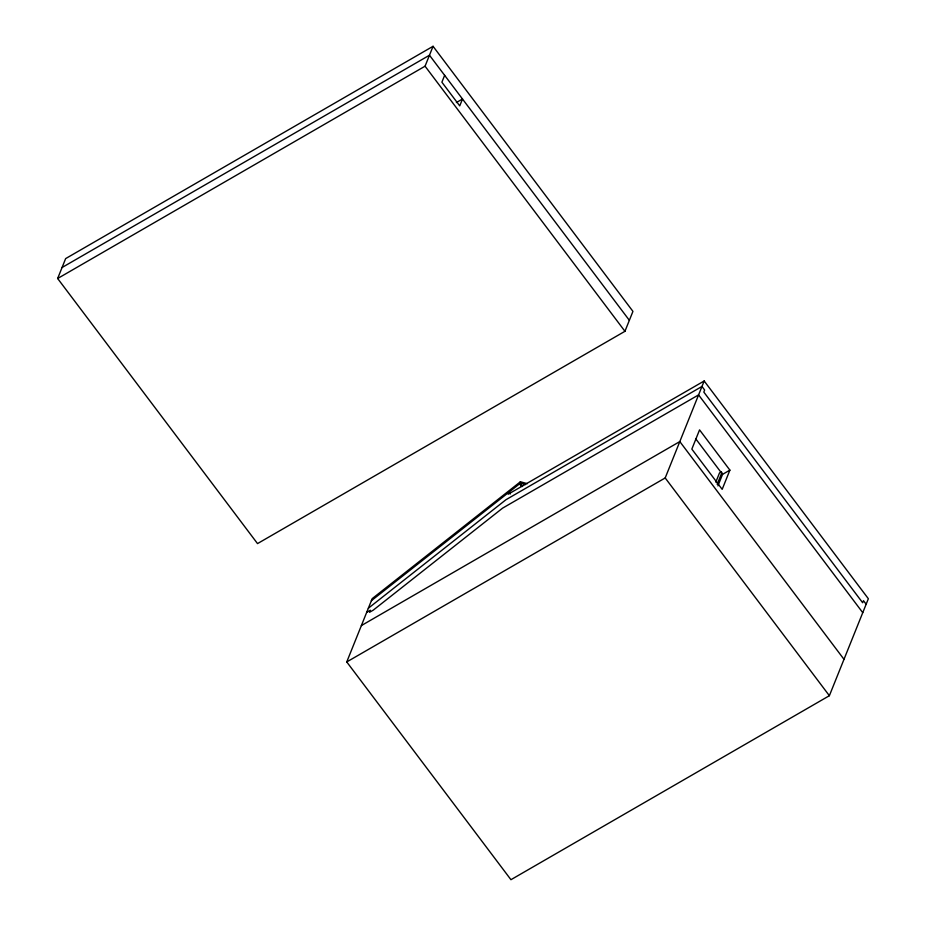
<?xml version="1.0" encoding="UTF-8"?>
<svg xmlns="http://www.w3.org/2000/svg" width="926" height="926" viewBox="0 0 926 926"><rect width="100%" height="100%" fill="white"/><g stroke="black" fill="none" stroke-linecap="round" stroke-linejoin="round"><path stroke-width="1.39" d="M57.643 278.506L65.642 258.597L433.055 46.3L632.944 311.391L624.946 331.3L257.521 543.597L57.643 278.506L425.057 66.197L433.055 46.3M444.642 75.342L441.887 82.206L459.736 105.877L462.491 99.013L456.368 102.543M510.376 493.917L509.045 492.146L508.212 494.206L704.177 380.98L868.356 598.728L829.372 695.704L510.944 879.7L346.752 661.94L372.206 598.636L520.412 481.763L527.357 483.685M371.384 600.696L519.59 483.823L520.412 481.763M346.752 661.94L665.192 477.955L704.177 380.98M715.81 482.133L719.502 472.943L721.458 471.809M717.164 484.367L721.91 472.561M717.916 485.907L722.546 474.367L729.896 470.13L699.558 429.884L691.838 449.11L722.176 489.345L729.896 470.13M368.34 608.243L506.001 499.693L701.966 386.466L704.64 390.02L703.818 392.08L862.65 602.733L863.472 600.673L866.157 604.227M62.054 267.521L429.479 55.224L629.356 320.315M366.684 612.364L370.365 610.234L369.532 612.294L373.213 610.176L502.61 508.131L698.574 394.904L862.754 612.665M361.383 625.571L679.811 441.575L844.003 659.335M525.447 484.599L519.891 483.071L522.495 486.532M425.057 66.197L624.946 331.3M695.681 438.739L722.546 474.367M665.192 477.955L829.372 695.704M519.59 483.823L521.593 486.486"/></g></svg>
